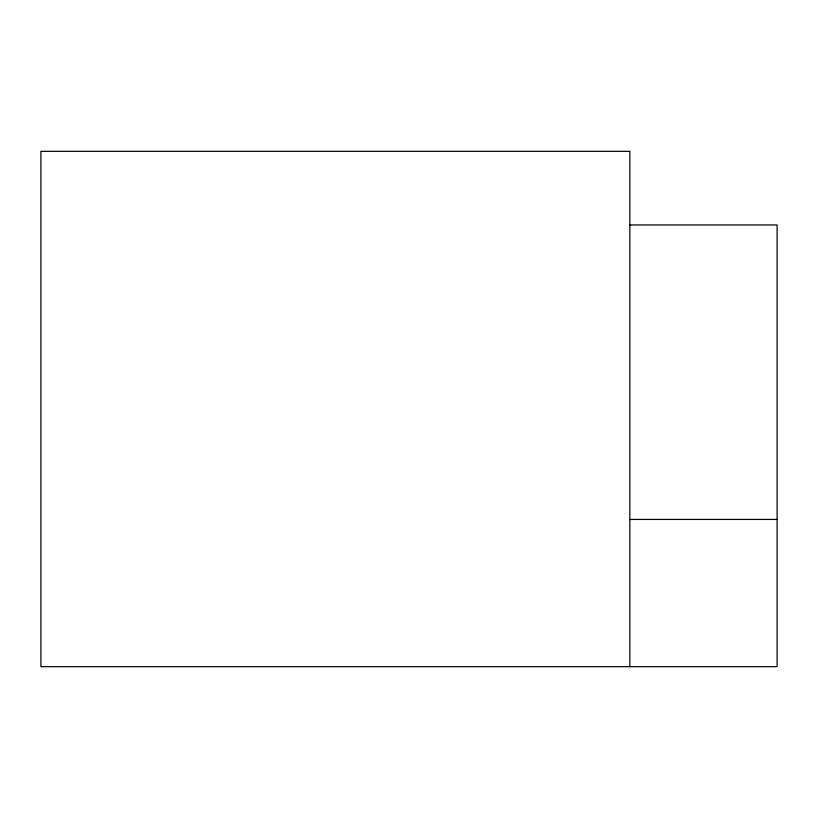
<?xml version="1.0" encoding="UTF-8"?>
<svg xmlns="http://www.w3.org/2000/svg" width="818" height="818" viewBox="0 0 818 818"><rect width="100%" height="100%" fill="white"/><g stroke="black" fill="none" stroke-linecap="round" stroke-linejoin="round"><path stroke-width="1.23" d="M629.86 224.95L777.1 224.95L777.1 666.67L40.9 666.67L40.9 151.33L629.86 151.33L629.86 666.67M629.86 519.43L777.1 519.43"/></g></svg>
